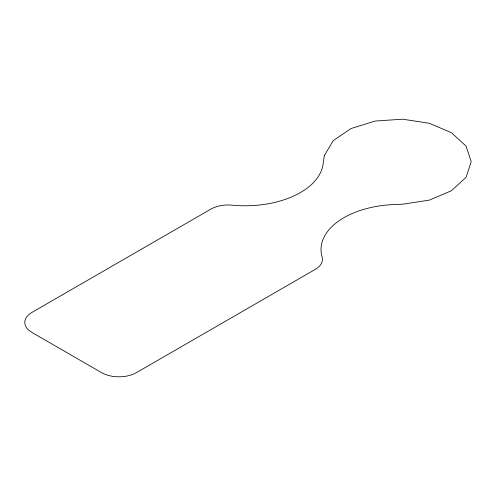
<?xml version="1.0" encoding="UTF-8"?>
<svg xmlns="http://www.w3.org/2000/svg" width="496" height="496" viewBox="0 0 496 496"><rect width="100%" height="100%" fill="white"/><g stroke="black" fill="none" stroke-linecap="round" stroke-linejoin="round"><path stroke-width="0.74" d="M324.31 155.676L323.039 164.43A78.139 45.111 0 0 1 232.295 205.164A24.608 14.204 0 0 0 210.843 209.132L32.004 312.381A24.608 14.204 0 0 0 32.004 332.469L101.599 372.651A24.608 14.204 0 0 0 136.4 372.651L315.233 269.402A24.608 14.204 0 0 0 322.102 257.015A78.139 45.111 0 0 1 393.638 204.581L402.609 204.209L429.214 200.155L451.397 190.749L466.073 177.314L471.2 161.702L466.073 146.097L451.397 132.655L429.22 123.25L402.616 119.189L375.286 121.036L351.025 128.532L333.207 140.641L324.31 155.676"/></g></svg>
